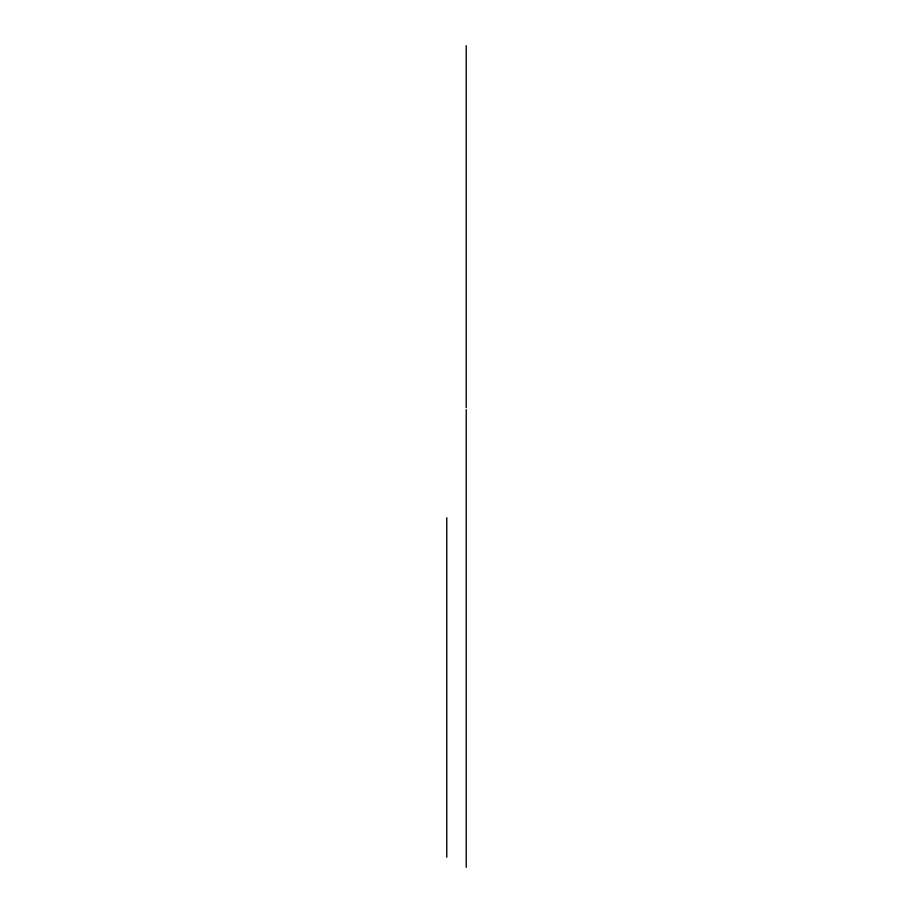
<?xml version="1.0" encoding="UTF-8"?>
<svg xmlns="http://www.w3.org/2000/svg" width="913" height="913" viewBox="0 0 913 913"><rect width="100%" height="100%" fill="white"/><g stroke="black" fill="none" stroke-linecap="round" stroke-linejoin="round"><path stroke-width="1.37" d="M466.223 45.65L466.223 407.712M466.223 409.675L466.223 867.35M446.777 517.717L446.777 857.273"/></g></svg>
